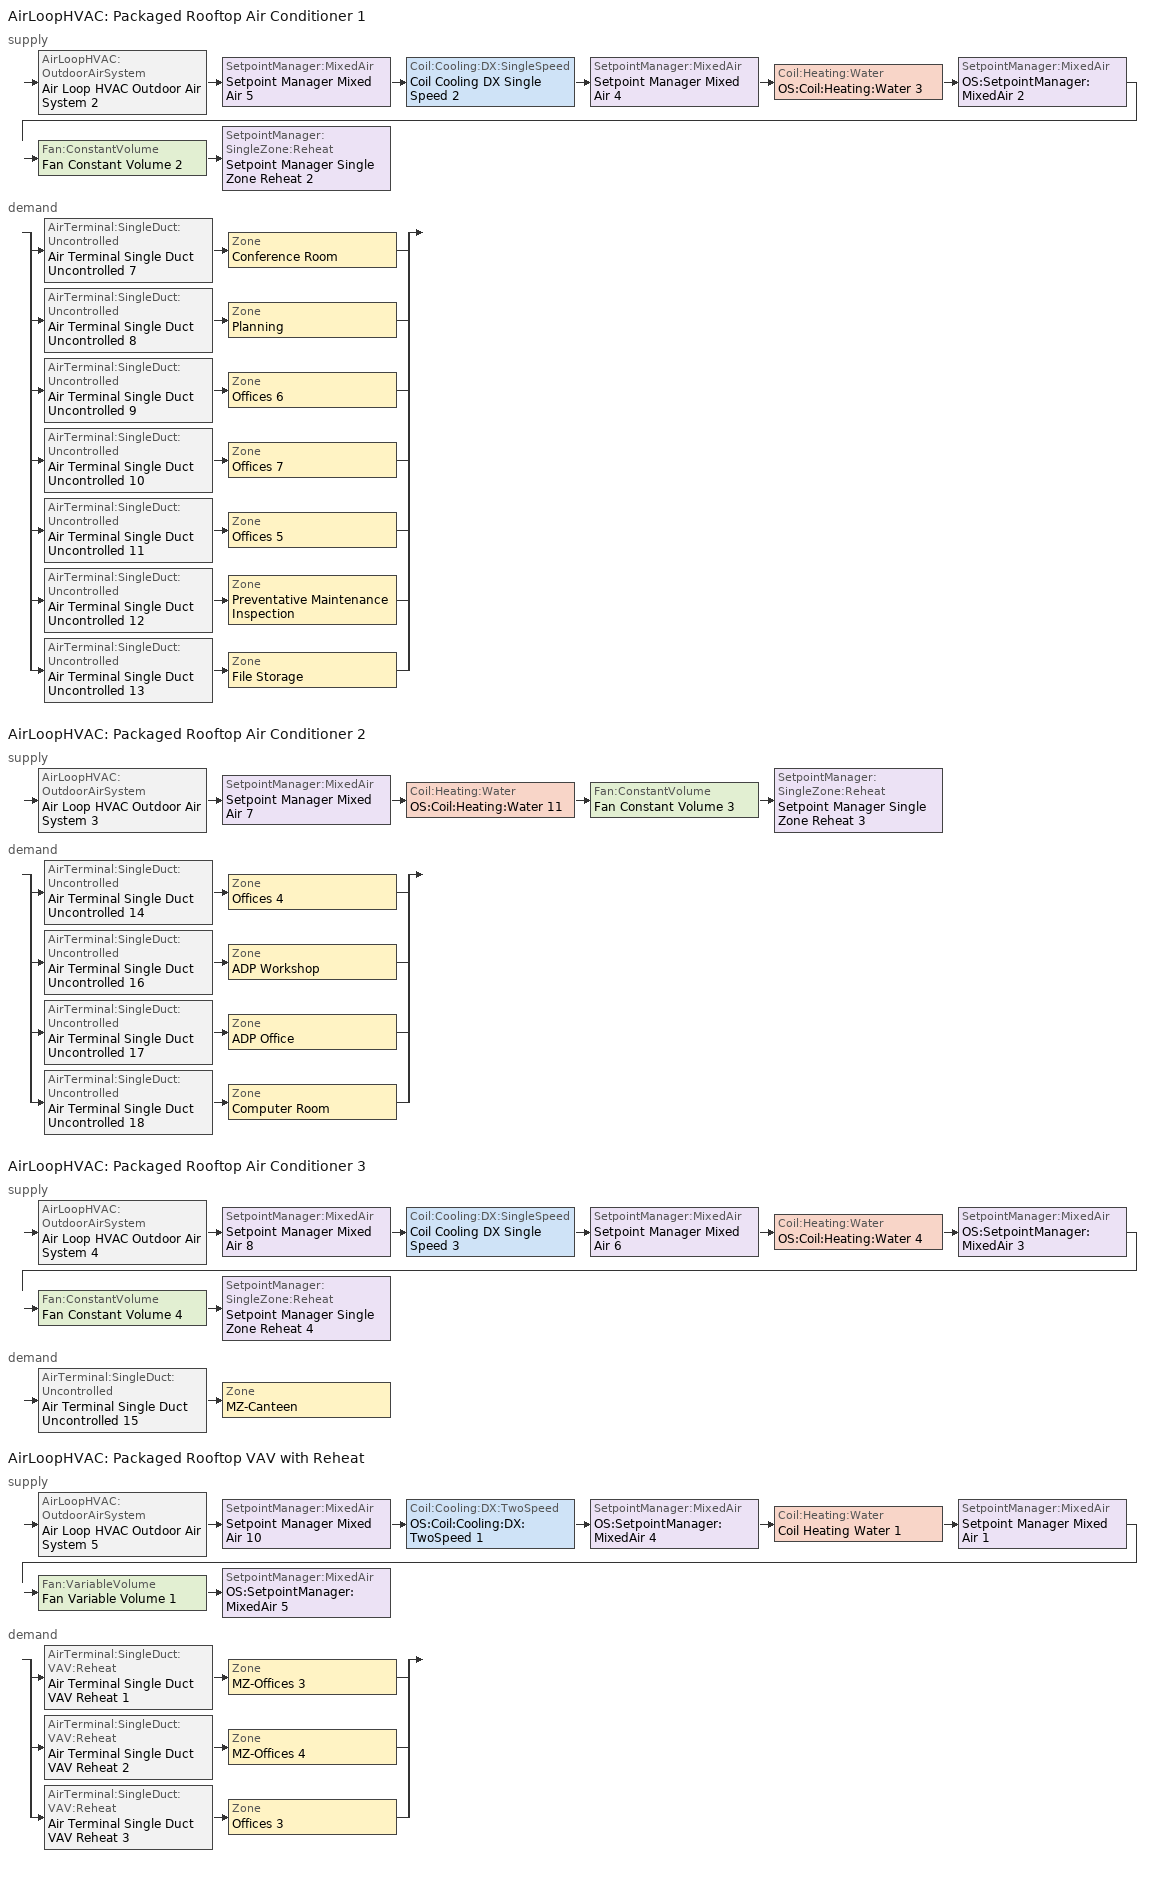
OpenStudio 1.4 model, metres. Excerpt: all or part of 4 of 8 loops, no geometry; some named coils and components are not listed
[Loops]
AirLoopHVAC 'Packaged Rooftop Air Conditioner 1'
 supply: AirLoopHVAC:OutdoorAirSystem 'Air Loop HVAC Outdoor Air System 2' > SetpointManager:MixedAir 'Setpoint Manager Mixed Air 5' > Coil:Cooling:DX:SingleSpeed 'Coil Cooling DX Single Speed 2' > SetpointManager:MixedAir 'Setpoint Manager Mixed Air 4' > Coil:Heating:Water 'OS:Coil:Heating:Water 3' > SetpointManager:MixedAir 'OS:SetpointManager:MixedAir 2' > Fan:ConstantVolume 'Fan Constant Volume 2' > SetpointManager:SingleZone:Reheat 'Setpoint Manager Single Zone Reheat 2'
 demand: split
  | AirTerminal:SingleDuct:Uncontrolled 'Air Terminal Single Duct Uncontrolled 7' > Zone 'Conference Room'
  | AirTerminal:SingleDuct:Uncontrolled 'Air Terminal Single Duct Uncontrolled 8' > Zone 'Planning'
  | AirTerminal:SingleDuct:Uncontrolled 'Air Terminal Single Duct Uncontrolled 9' > Zone 'Offices 6'
  | AirTerminal:SingleDuct:Uncontrolled 'Air Terminal Single Duct Uncontrolled 10' > Zone 'Offices 7'
  | AirTerminal:SingleDuct:Uncontrolled 'Air Terminal Single Duct Uncontrolled 11' > Zone 'Offices 5'
  | AirTerminal:SingleDuct:Uncontrolled 'Air Terminal Single Duct Uncontrolled 12' > Zone 'Preventative Maintenance Inspection'
  | AirTerminal:SingleDuct:Uncontrolled 'Air Terminal Single Duct Uncontrolled 13' > Zone 'File Storage'
AirLoopHVAC 'Packaged Rooftop Air Conditioner 2'
 supply: AirLoopHVAC:OutdoorAirSystem 'Air Loop HVAC Outdoor Air System 3' > SetpointManager:MixedAir 'Setpoint Manager Mixed Air 7' > Coil:Heating:Water 'OS:Coil:Heating:Water 11' > Fan:ConstantVolume 'Fan Constant Volume 3' > SetpointManager:SingleZone:Reheat 'Setpoint Manager Single Zone Reheat 3'
 demand: split
  | AirTerminal:SingleDuct:Uncontrolled 'Air Terminal Single Duct Uncontrolled 14' > Zone 'Offices 4'
  | AirTerminal:SingleDuct:Uncontrolled 'Air Terminal Single Duct Uncontrolled 16' > Zone 'ADP Workshop'
  | AirTerminal:SingleDuct:Uncontrolled 'Air Terminal Single Duct Uncontrolled 17' > Zone 'ADP Office'
  | AirTerminal:SingleDuct:Uncontrolled 'Air Terminal Single Duct Uncontrolled 18' > Zone 'Computer Room'
AirLoopHVAC 'Packaged Rooftop Air Conditioner 3'
 supply: AirLoopHVAC:OutdoorAirSystem 'Air Loop HVAC Outdoor Air System 4' > SetpointManager:MixedAir 'Setpoint Manager Mixed Air 8' > Coil:Cooling:DX:SingleSpeed 'Coil Cooling DX Single Speed 3' > SetpointManager:MixedAir 'Setpoint Manager Mixed Air 6' > Coil:Heating:Water 'OS:Coil:Heating:Water 4' > SetpointManager:MixedAir 'OS:SetpointManager:MixedAir 3' > Fan:ConstantVolume 'Fan Constant Volume 4' > SetpointManager:SingleZone:Reheat 'Setpoint Manager Single Zone Reheat 4'
 demand: AirTerminal:SingleDuct:Uncontrolled 'Air Terminal Single Duct Uncontrolled 15' > Zone 'MZ-Canteen'
AirLoopHVAC 'Packaged Rooftop VAV with Reheat'
 supply: AirLoopHVAC:OutdoorAirSystem 'Air Loop HVAC Outdoor Air System 5' > SetpointManager:MixedAir 'Setpoint Manager Mixed Air 10' > Coil:Cooling:DX:TwoSpeed 'OS:Coil:Cooling:DX:TwoSpeed 1' > SetpointManager:MixedAir 'OS:SetpointManager:MixedAir 4' > Coil:Heating:Water 'Coil Heating Water 1' > SetpointManager:MixedAir 'Setpoint Manager Mixed Air 1' > Fan:VariableVolume 'Fan Variable Volume 1' > SetpointManager:MixedAir 'OS:SetpointManager:MixedAir 5'
 demand: split
  | AirTerminal:SingleDuct:VAV:Reheat 'Air Terminal Single Duct VAV Reheat 1' > Zone 'MZ-Offices 3'
  | AirTerminal:SingleDuct:VAV:Reheat 'Air Terminal Single Duct VAV Reheat 2' > Zone 'MZ-Offices 4'
  | AirTerminal:SingleDuct:VAV:Reheat 'Air Terminal Single Duct VAV Reheat 3' > Zone 'Offices 3'
[Sizing:Zone] Zone Cooling Design Supply Air Temperature {C}=14; Zone Heating Design Supply Air Temperature {C}=40; Zone Cooling Design Supply Air Humidity Ratio {kg-H2O/kg-air}=0.0085; Zone Heating Design Supply Air Humidity Ratio {kg-H2O/kg-air}=0.008; Heating Design Air Flow Method=DesignDay
Offices 3; ADP Office; ADP Workshop; Planning; Conference Room; Offices 4; File Storage; Computer Room; Preventative Maintenance Inspection; Offices 5; Offices 6; Offices 7; MZ-Offices 3; MZ-Offices 4; MZ-Canteen
[Zone equipment]
Offices 3: Air Terminal Single Duct VAV Reheat 3, Convective Baseboard Water 14
ADP Office: Convective Baseboard Water 3, OS:ZoneHVAC:PackagedTerminalAirConditioner 4, Air Terminal Single Duct Uncontrolled 17
ADP Workshop: Convective Baseboard Water 4, Air Terminal Single Duct Uncontrolled 16
Planning: Air Terminal Single Duct Uncontrolled 8, Convective Baseboard Water 12
Conference Room: Air Terminal Single Duct Uncontrolled 7
Offices 4: Convective Baseboard Water 5, Air Terminal Single Duct Uncontrolled 14
File Storage: Air Terminal Single Duct Uncontrolled 13
Computer Room: OS:ZoneHVAC:PackagedTerminalAirConditioner 2, Air Terminal Single Duct Uncontrolled 18
Preventative Maintenance Inspection: Air Terminal Single Duct Uncontrolled 12, Convective Baseboard Water 10
Offices 5: Air Terminal Single Duct Uncontrolled 11
Offices 6: Air Terminal Single Duct Uncontrolled 9, Convective Baseboard Water 6
Offices 7: Air Terminal Single Duct Uncontrolled 10, Convective Baseboard Water 8
MZ-Offices 3: Air Terminal Single Duct VAV Reheat 1, Convective Baseboard Water 16
MZ-Offices 4: Air Terminal Single Duct VAV Reheat 2, Convective Baseboard Water 17
MZ-Canteen: Air Terminal Single Duct Uncontrolled 15, Convective Baseboard Water 18
[AirLoopHVAC] Design Supply Air Flow Rate {m3/s}=AutoSize
Packaged Rooftop Air Conditioner 1; Packaged Rooftop Air Conditioner 2; Packaged Rooftop Air Conditioner 3; Packaged Rooftop VAV with Reheat
[Sizing:System] Type of Load to Size On=Sensible; Design Outdoor Air Flow Rate {m3/s}=Autosize; Preheat Design Temperature {C}=7; Preheat Design Humidity Ratio {kg-H2O/kg-Air}=0.008; Precool Design Temperature {C}=12.8; Precool Design Humidity Ratio {kg-H2O/kg-Air}=0.008; Central Cooling Design Supply Air Temperature {C}=12.8; Sizing Option=NonCoincident; 100% Outdoor Air in Cooling=Yes; 100% Outdoor Air in Heating=Yes; Central Cooling Design Supply Air Humidity Ratio {kg-H2O/kg-Air}=0.0085; Central Heating Design Supply Air Humidity Ratio {kg-H2O/kg-Air}=0.008; Cooling Design Air Flow Method=DesignDay; Cooling Design Air Flow Rate {m3/s}=0; Heating Design Air Flow Method=DesignDay; Heating Design Air Flow Rate {m3/s}=0; System Outdoor Air Method=ZoneSum
Name | Minimum System Air Flow Ratio | Central Heating Design Supply Air Temperature {C}
Packaged Rooftop Air Conditioner 1; Packaged Rooftop Air Conditioner 2; Packaged Rooftop Air Conditioner 3 | 1 | 40
Packaged Rooftop VAV with Reheat | 0.3 | 12.8
[Fan:ConstantVolume] Availability Schedule=Always On Discrete; Pressure Rise {Pa}=500; Maximum Flow Rate {m3/s}=AutoSize
Fan Constant Volume 2; Fan Constant Volume 3; Fan Constant Volume 4
[Coil:Cooling:DX:SingleSpeed] Availability Schedule=Always On Discrete; Rated Total Cooling Capacity {W}=autosize; Rated Sensible Heat Ratio=autosize; Rated COP {W/W}=3; Rated Air Flow Rate {m3/s}=autosize; Rated Evaporator Fan Power Per Volume Flow Rate {W/(m3/s)}=773.3; Condenser Type=AirCooled; Evaporative Condenser Effectiveness=0; Evaporative Condenser Air Flow Rate {m3/s}=Autosize; Evaporative Condenser Pump Rated Power Consumption {W}=Autosize; Crankcase Heater Capacity {W}=0; Maximum Outdoor Dry-Bulb Temperature for Crankcase Heater Operation {C}=0; Basin Heater Capacity {W/K}=0; Basin Heater Setpoint Temperature {C}=10
Name | Total Cooling Capacity Function of Temperature Curve | Total Cooling Capacity Function of Flow Fraction Curve | Energy Input Ratio Function of Temperature Curve | Energy Input Ratio Function of Flow Fraction Curve | Part Load Fraction Correlation Curve
Coil Cooling DX Single Speed 2 | Curve Biquadratic 3 | Curve Quadratic 4 | Curve Biquadratic 4 | Curve Quadratic 5 | Curve Quadratic 6
Coil Cooling DX Single Speed 3 | Curve Biquadratic 5 | Curve Quadratic 7 | Curve Biquadratic 6 | Curve Quadratic 8 | Curve Quadratic 9
[Controller:OutdoorAir] Minimum Outdoor Air Flow Rate {m3/s}=Autosize; Maximum Outdoor Air Flow Rate {m3/s}=Autosize; Economizer Control Type=NoEconomizer; Economizer Control Action Type=ModulateFlow; Economizer Maximum Limit Dry-Bulb Temperature {C}=28; Economizer Maximum Limit Enthalpy {J/kg}=64000; Economizer Minimum Limit Dry-Bulb Temperature {C}=-100; Lockout Type=NoLockout; Minimum Limit Type=FixedMinimum; High Humidity Control=No; Heat Recovery Bypass Control Type=BypassWhenOAFlowGreaterThanMinimum
Name | Controller Mechanical Ventilation
Controller Outdoor Air 2 | Controller Mechanical Ventilation 2
Controller Outdoor Air 3 | Controller Mechanical Ventilation 3
Controller Outdoor Air 4 | Controller Mechanical Ventilation 4
Controller Outdoor Air 5 | Controller Mechanical Ventilation 5
[Controller:MechanicalVentilation] Availability Schedule=Always On Discrete; System Outdoor Air Method=ZoneSum
Controller Mechanical Ventilation 2; Controller Mechanical Ventilation 3; Controller Mechanical Ventilation 4; Controller Mechanical Ventilation 5
[AirLoopHVAC:OutdoorAirSystem]
Name | Controller
Air Loop HVAC Outdoor Air System 2 | Controller Outdoor Air 2
Air Loop HVAC Outdoor Air System 3 | Controller Outdoor Air 3
Air Loop HVAC Outdoor Air System 4 | Controller Outdoor Air 4
Air Loop HVAC Outdoor Air System 5 | Controller Outdoor Air 5
[AirTerminal:SingleDuct:Uncontrolled] Availability Schedule=Always On Discrete; Maximum Air Flow Rate {m3/s}=AutoSize
Air Terminal Single Duct Uncontrolled 7; Air Terminal Single Duct Uncontrolled 8; Air Terminal Single Duct Uncontrolled 9; Air Terminal Single Duct Uncontrolled 10; Air Terminal Single Duct Uncontrolled 11; Air Terminal Single Duct Uncontrolled 12; Air Terminal Single Duct Uncontrolled 13; Air Terminal Single Duct Uncontrolled 14; Air Terminal Single Duct Uncontrolled 15; Air Terminal Single Duct Uncontrolled 16; Air Terminal Single Duct Uncontrolled 17; Air Terminal Single Duct Uncontrolled 18
[SetpointManager:SingleZone:Reheat] Minimum Supply Air Temperature {C}=13; Maximum Supply Air Temperature {C}=44
Name | Control Zone
Setpoint Manager Single Zone Reheat 2 | Conference Room
Setpoint Manager Single Zone Reheat 3 | Offices 4
Setpoint Manager Single Zone Reheat 4 | MZ-Canteen
[Fan:VariableVolume]
Fan Variable Volume 1: Availability Schedule=Always On Discrete; Fan Efficiency=0.6045; Pressure Rise {Pa}=500; Maximum Flow Rate {m3/s}=Autosize; Fan Power Minimum Flow Rate Input Method=FixedFlowRate; Fan Power Minimum Flow Fraction=0; Fan Power Minimum Air Flow Rate {m3/s}=0; Motor Efficiency=0.93; Motor In Airstream Fraction=1; Fan Power Coefficient 1=0.0407599; Fan Power Coefficient 2=0.088045; Fan Power Coefficient 3=-0.0729261; Fan Power Coefficient 4=0.94374; Fan Power Coefficient 5=0
[AirTerminal:SingleDuct:VAV:Reheat] Availability Schedule=Always On Discrete; Maximum Air Flow Rate {m3/s}=Autocalculate; Zone Minimum Air Flow Input Method=Constant; Constant Minimum Air Flow Fraction=0.3; Fixed Minimum Air Flow Rate {m3/s}=0; Maximum Hot Water or Steam Flow Rate {m3/s}=Autocalculate; Minimum Hot Water or Steam Flow Rate {m3/s}=0; Convergence Tolerance=0.001; Damper Heating Action=Normal; Maximum Flow per Zone Floor Area During Reheat {m3/s-m2}=Autocalculate; Maximum Flow Fraction During Reheat=Autocalculate; Maximum Reheat Air Temperature {C}=35
Name | Reheat Coil
Air Terminal Single Duct VAV Reheat 1 | Coil Heating Water 2
Air Terminal Single Duct VAV Reheat 2 | Coil Heating Water 3
Air Terminal Single Duct VAV Reheat 3 | Coil Heating Water 4
[Coil:Cooling:DX:TwoSpeed]
OS:Coil:Cooling:DX:TwoSpeed 1: Availability Schedule=Always On Discrete 1; Rated High Speed Total Cooling Capacity {W}=Autosize; Rated High Speed Sensible Heat Ratio=Autosize; Rated High Speed COP {W/W}=3; Rated High Speed Air Flow Rate {m3/s}=Autosize; Total Cooling Capacity Function of Temperature Curve=OS:Curve:Biquadratic 25; Total Cooling Capacity Function of Flow Fraction Curve=OS:Curve:Quadratic 20; Energy Input Ratio Function of Temperature Curve=OS:Curve:Biquadratic 22; Energy Input Ratio Function of Flow Fraction Curve=OS:Curve:Quadratic 21; Part Load Fraction Correlation Curve=OS:Curve:Quadratic 22; Rated Low Speed Total Cooling Capacity {W}=Autosize; Rated Low Speed Sensible Heat Ratio=0.69; Rated Low Speed COP {W/W}=3; Low Speed Total Cooling Capacity Function of Temperature Curve=OS:Curve:Biquadratic 23; Low Speed Energy Input Ratio Function of Temperature Curve=OS:Curve:Biquadratic 24; Condenser Type=AirCooled; High Speed Evaporative Condenser Effectiveness=0; High Speed Evaporative Condenser Air Flow Rate {m3/s}=Autosize; High Speed Evaporative Condenser Pump Rated Power Consumption {W}=Autosize; Low Speed Evaporative Condenser Effectiveness=0; Low Speed Evaporative Condenser Air Flow Rate {m3/s}=Autosize; Low Speed Evaporative Condenser Pump Rated Power Consumption {W}=Autosize; Basin Heater Capacity {W/K}=10; Basin Heater Setpoint Temperature {C}=2
[Schedule:Constant] Value=1
Always On Discrete; Always On Discrete 1
[Curve:Biquadratic] Minimum Value of x {BasedOnField A2}=17; Maximum Value of x {BasedOnField A2}=22; Minimum Value of y {BasedOnField A3}=13; Maximum Value of y {BasedOnField A3}=46
Name | Coefficient1 Constant | Coefficient2 x | Coefficient3 x**2 | Coefficient4 y | Coefficient5 y**2 | Coefficient6 x*y
Curve Biquadratic 3; Curve Biquadratic 5; OS:Curve:Biquadratic 25 | 0.42415 | 0.04426 | -0.00042 | 0.00333 | -8e-005 | -0.00021
Curve Biquadratic 4; Curve Biquadratic 6; OS:Curve:Biquadratic 22; OS:Curve:Biquadratic 24 | 1.23649 | -0.02431 | 0.00057 | -0.01434 | 0.00063 | -0.00038
OS:Curve:Biquadratic 23 | 0.42415 | 0.04426 | -0.00042 | 0.00333 | -0.00008 | -0.00021
[Curve:Quadratic]
Name | Coefficient1 Constant | Coefficient2 x | Coefficient3 x**2 | Minimum Value of x {BasedOnField A2} | Maximum Value of x {BasedOnField A2}
Curve Quadratic 4; Curve Quadratic 7; OS:Curve:Quadratic 20 | 0.77136 | 0.34053 | -0.11088 | 0.75918 | 1.13877
Curve Quadratic 5; Curve Quadratic 8; OS:Curve:Quadratic 21 | 1.2055 | -0.32953 | 0.12308 | 0.75918 | 1.13877
Curve Quadratic 6; Curve Quadratic 9; OS:Curve:Quadratic 22 | 0.771 | 0.229 | 0 | 0 | 1
